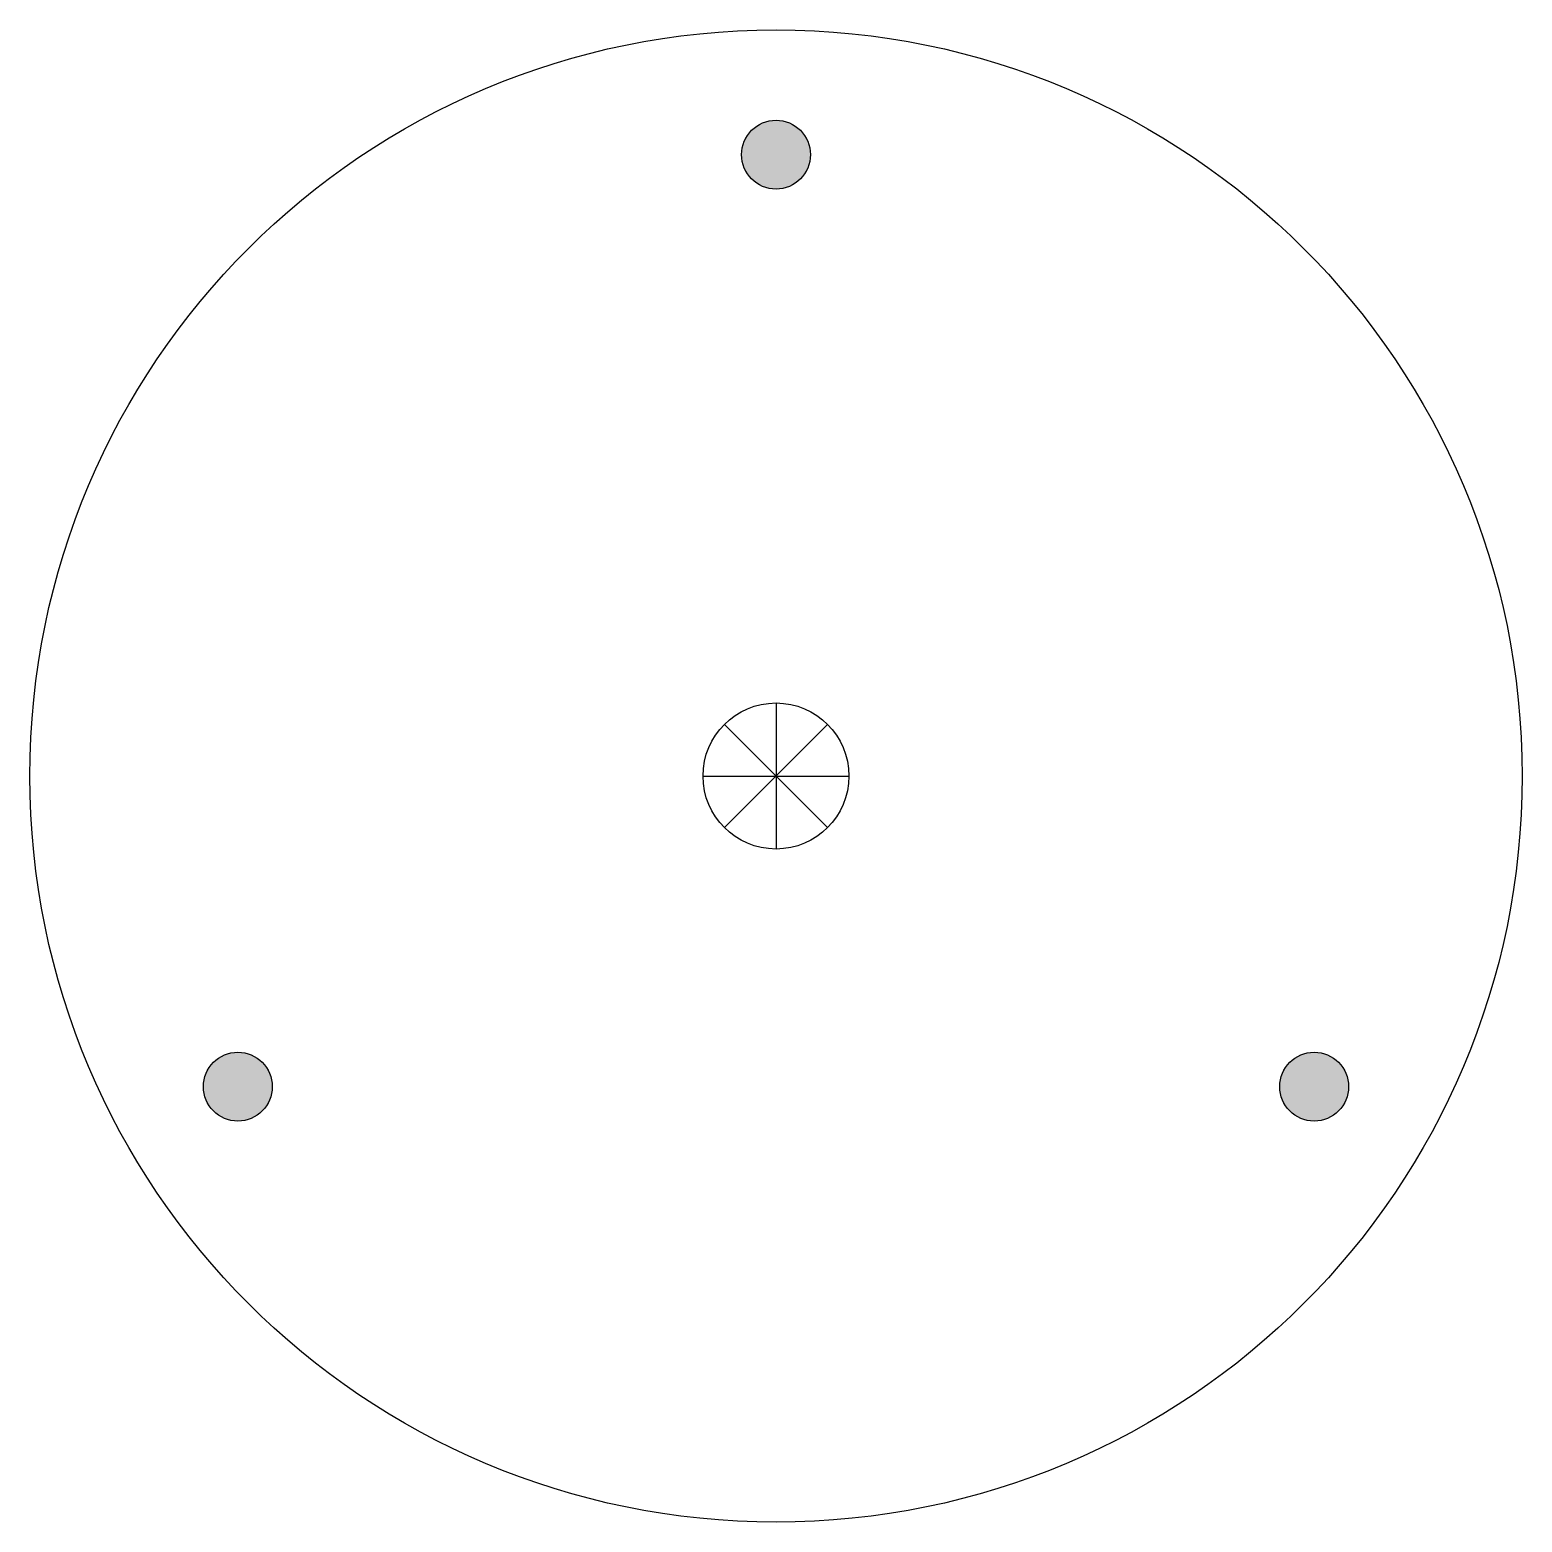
# Model space of a CAD drawing. Header units: inches. Extents: x -1.6 to 11.4, y -3 to 10.
import ezdxf

# ---------------------------------------------------------------- set-up
doc = ezdxf.new("R2010")
doc.units = ezdxf.units.IN
doc.header["$MEASUREMENT"] = 0
doc.layers.add('LAYER_1', color=7, linetype='Continuous')

# ---------------------------------------------------------------- blocks, each defined once
blk = doc.blocks.new('block 2')
at = {"layer": 'LAYER_1', "color": 83, "lineweight": 25}
blk.add_open_spline([(5.496, 3.473), (5.496, 3.824), (5.212, 4.109), (4.861, 4.109), (4.51, 4.109), (4.225, 3.824), (4.225, 3.473), (4.225, 3.122), (4.51, 2.837), (4.861, 2.837), (5.212, 2.837), (5.496, 3.122), (5.496, 3.473)], degree=3, knots=[0, 0, 0, 0, 1, 1, 1, 2, 2, 2, 3, 3, 3, 4, 4, 4, 4], dxfattribs=at)
blk = doc.blocks.new('block 3')
at = {"layer": 'LAYER_1', "color": 83, "lineweight": 25}
blk.add_lwpolyline([(4.861, 4.109), (4.861, 2.837)], dxfattribs=at)
blk = doc.blocks.new('block 4')
at = {"layer": 'LAYER_1', "color": 83, "lineweight": 25}
blk.add_lwpolyline([(4.225, 3.473), (5.496, 3.473)], dxfattribs=at)
blk = doc.blocks.new('block 5')
at = {"layer": 'LAYER_1', "color": 83, "lineweight": 25}
blk.add_lwpolyline([(4.411, 3.922), (5.31, 3.024)], dxfattribs=at)
blk = doc.blocks.new('block 6')
at = {"layer": 'LAYER_1', "color": 83, "lineweight": 25}
blk.add_lwpolyline([(5.31, 3.922), (4.411, 3.024)], dxfattribs=at)
blk = doc.blocks.new('block 7')
at = {"layer": 'LAYER_1', "color": 7, "lineweight": 25}
blk.add_open_spline([(5.161, 8.886), (5.161, 9.052), (5.027, 9.186), (4.861, 9.186), (4.695, 9.186), (4.561, 9.052), (4.561, 8.886), (4.561, 8.72), (4.695, 8.586), (4.861, 8.586), (5.027, 8.586), (5.161, 8.72), (5.161, 8.886)], degree=3, knots=[0, 0, 0, 0, 1, 1, 1, 2, 2, 2, 3, 3, 3, 4, 4, 4, 4], dxfattribs=at)
blk = doc.blocks.new('block 8')
at = {"layer": 'LAYER_1'}
h = blk.add_hatch(color=1, dxfattribs=at)
h.dxf.hatch_style = 2
edge = h.paths.add_edge_path()
edge.add_spline(control_points=[(5.161, 8.886), (5.161, 9.052), (5.027, 9.186), (4.861, 9.186), (4.695, 9.186), (4.561, 9.052), (4.561, 8.886), (4.561, 8.72), (4.695, 8.586), (4.861, 8.586), (5.027, 8.586), (5.161, 8.72), (5.161, 8.886)], knot_values=[0, 0, 0, 0, 1, 1, 1, 2, 2, 2, 3, 3, 3, 4, 4, 4, 4], degree=3, periodic=1)
at = {"layer": 'LAYER_1', "lineweight": 0}
blk.add_open_spline([(5.161, 8.886), (5.161, 9.052), (5.027, 9.186), (4.861, 9.186), (4.695, 9.186), (4.561, 9.052), (4.561, 8.886), (4.561, 8.72), (4.695, 8.586), (4.861, 8.586), (5.027, 8.586), (5.161, 8.72), (5.161, 8.886)], degree=3, knots=[0, 0, 0, 0, 1, 1, 1, 2, 2, 2, 3, 3, 3, 4, 4, 4, 4], dxfattribs=at)
blk = doc.blocks.new('block 9')
at = {"layer": 'LAYER_1', "color": 7, "lineweight": 25}
blk.add_open_spline([(9.849, 0.767), (9.849, 0.932), (9.714, 1.067), (9.549, 1.067), (9.383, 1.067), (9.249, 0.932), (9.249, 0.767), (9.249, 0.601), (9.383, 0.467), (9.549, 0.467), (9.714, 0.467), (9.849, 0.601), (9.849, 0.767)], degree=3, knots=[0, 0, 0, 0, 1, 1, 1, 2, 2, 2, 3, 3, 3, 4, 4, 4, 4], dxfattribs=at)
blk = doc.blocks.new('block 10')
at = {"layer": 'LAYER_1'}
h = blk.add_hatch(color=1, dxfattribs=at)
h.dxf.hatch_style = 2
edge = h.paths.add_edge_path()
edge.add_spline(control_points=[(9.849, 0.767), (9.849, 0.932), (9.714, 1.067), (9.549, 1.067), (9.383, 1.067), (9.249, 0.932), (9.249, 0.767), (9.249, 0.601), (9.383, 0.467), (9.549, 0.467), (9.714, 0.467), (9.849, 0.601), (9.849, 0.767)], knot_values=[0, 0, 0, 0, 1, 1, 1, 2, 2, 2, 3, 3, 3, 4, 4, 4, 4], degree=3, periodic=1)
at = {"layer": 'LAYER_1', "lineweight": 0}
blk.add_open_spline([(9.849, 0.767), (9.849, 0.932), (9.714, 1.067), (9.549, 1.067), (9.383, 1.067), (9.249, 0.932), (9.249, 0.767), (9.249, 0.601), (9.383, 0.467), (9.549, 0.467), (9.714, 0.467), (9.849, 0.601), (9.849, 0.767)], degree=3, knots=[0, 0, 0, 0, 1, 1, 1, 2, 2, 2, 3, 3, 3, 4, 4, 4, 4], dxfattribs=at)
blk = doc.blocks.new('block 11')
at = {"layer": 'LAYER_1', "color": 7, "lineweight": 25}
blk.add_open_spline([(0.473, 0.767), (0.473, 0.932), (0.339, 1.067), (0.173, 1.067), (0.007, 1.067), (-0.127, 0.932), (-0.127, 0.767), (-0.127, 0.601), (0.007, 0.467), (0.173, 0.467), (0.339, 0.467), (0.473, 0.601), (0.473, 0.767)], degree=3, knots=[0, 0, 0, 0, 1, 1, 1, 2, 2, 2, 3, 3, 3, 4, 4, 4, 4], dxfattribs=at)
blk = doc.blocks.new('block 12')
at = {"layer": 'LAYER_1'}
h = blk.add_hatch(color=1, dxfattribs=at)
h.dxf.hatch_style = 2
edge = h.paths.add_edge_path()
edge.add_spline(control_points=[(0.473, 0.767), (0.473, 0.932), (0.339, 1.067), (0.173, 1.067), (0.007, 1.067), (-0.127, 0.932), (-0.127, 0.767), (-0.127, 0.601), (0.007, 0.467), (0.173, 0.467), (0.339, 0.467), (0.473, 0.601), (0.473, 0.767)], knot_values=[0, 0, 0, 0, 1, 1, 1, 2, 2, 2, 3, 3, 3, 4, 4, 4, 4], degree=3, periodic=1)
at = {"layer": 'LAYER_1', "lineweight": 0}
blk.add_open_spline([(0.473, 0.767), (0.473, 0.932), (0.339, 1.067), (0.173, 1.067), (0.007, 1.067), (-0.127, 0.932), (-0.127, 0.767), (-0.127, 0.601), (0.007, 0.467), (0.173, 0.467), (0.339, 0.467), (0.473, 0.601), (0.473, 0.767)], degree=3, knots=[0, 0, 0, 0, 1, 1, 1, 2, 2, 2, 3, 3, 3, 4, 4, 4, 4], dxfattribs=at)
blk = doc.blocks.new('block 13')
at = {"layer": 'LAYER_1', "color": 7, "lineweight": 25}
blk.add_open_spline([(11.361, 3.473), (11.361, 7.063), (8.451, 9.973), (4.861, 9.973), (1.271, 9.973), (-1.639, 7.063), (-1.639, 3.473), (-1.639, -0.117), (1.271, -3.027), (4.861, -3.027), (8.451, -3.027), (11.361, -0.117), (11.361, 3.473)], degree=3, knots=[0, 0, 0, 0, 1, 1, 1, 2, 2, 2, 3, 3, 3, 4, 4, 4, 4], dxfattribs=at)

msp = doc.modelspace()

# ---------------------------------------------------------------- block references
at = {"layer": 'LAYER_1'}
for name in ['block 13', 'block 7', 'block 8', 'block 2', 'block 3', 'block 5', 'block 6', 'block 4', 'block 11', 'block 12', 'block 9', 'block 10']:
    msp.add_blockref(name, (0, 0), dxfattribs=at)

doc.saveas('drawing.dxf')
